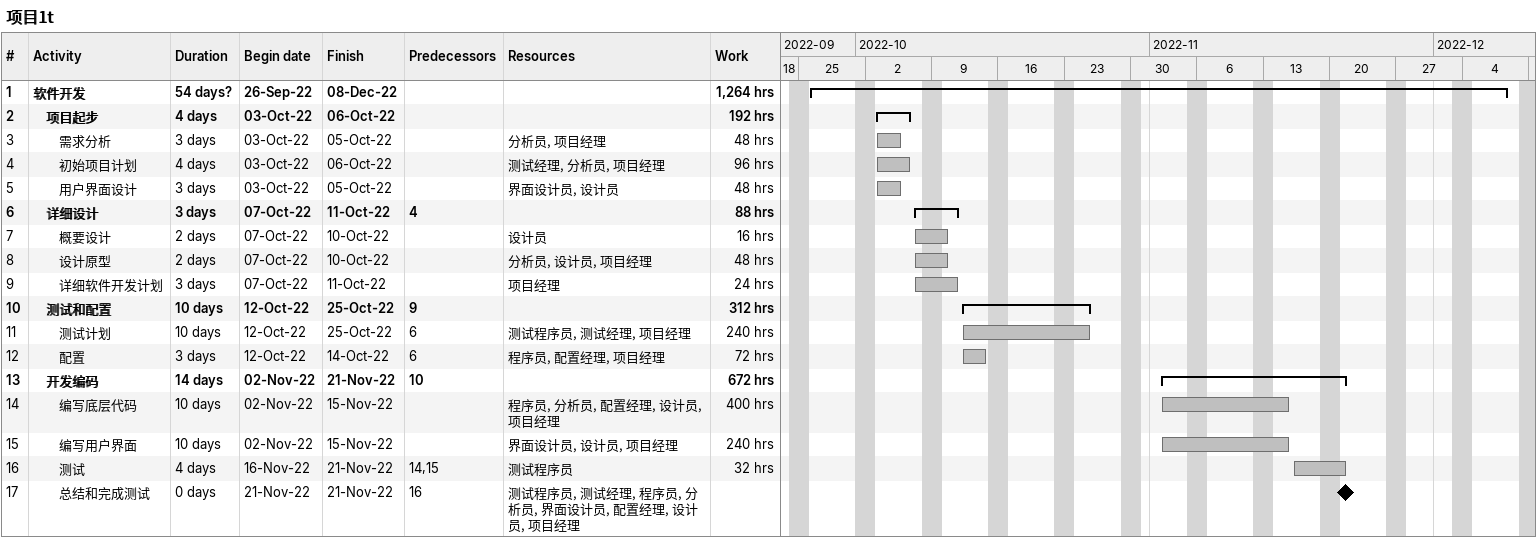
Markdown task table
项目1t

| ID | Level | Task | Duration | Start | Finish | Predecessors | Resources | Work (h) |
|---|---|---|---|---|---|---|---|---|
| 1 | 1 | **软件开发** | 54d? | 2022-09-26 | 2022-12-08 |  |  | 1264 |
| 2 | 2 | **项目起步** | 4d | 2022-10-03 | 2022-10-06 |  |  | 192 |
| 3 | 3 | 需求分析 | 3d | 2022-10-03 | 2022-10-05 |  | 分析员, 项目经理 | 48 |
| 4 | 3 | 初始项目计划 | 4d | 2022-10-03 | 2022-10-06 |  | 测试经理, 分析员, 项目经理 | 96 |
| 5 | 3 | 用户界面设计 | 3d | 2022-10-03 | 2022-10-05 |  | 界面设计员, 设计员 | 48 |
| 6 | 2 | **详细设计** | 3d | 2022-10-07 | 2022-10-11 | 4 |  | 88 |
| 7 | 3 | 概要设计 | 2d | 2022-10-07 | 2022-10-10 |  | 设计员 | 16 |
| 8 | 3 | 设计原型 | 2d | 2022-10-07 | 2022-10-10 |  | 分析员, 设计员, 项目经理 | 48 |
| 9 | 3 | 详细软件开发计划 | 3d | 2022-10-07 | 2022-10-11 |  | 项目经理 | 24 |
| 10 | 2 | **测试和配置** | 10d | 2022-10-12 | 2022-10-25 | 9 |  | 312 |
| 11 | 3 | 测试计划 | 10d | 2022-10-12 | 2022-10-25 | 6 | 测试程序员, 测试经理, 项目经理 | 240 |
| 12 | 3 | 配置 | 3d | 2022-10-12 | 2022-10-14 | 6 | 程序员, 配置经理, 项目经理 | 72 |
| 13 | 2 | **开发编码** | 14d | 2022-11-02 | 2022-11-21 | 10 |  | 672 |
| 14 | 3 | 编写底层代码 | 10d | 2022-11-02 | 2022-11-15 |  | 程序员, 分析员, 配置经理, 设计员, 项目经理 | 400 |
| 15 | 3 | 编写用户界面 | 10d | 2022-11-02 | 2022-11-15 |  | 界面设计员, 设计员, 项目经理 | 240 |
| 16 | 3 | 测试 | 4d | 2022-11-16 | 2022-11-21 | 14, 15 | 测试程序员 | 32 |
| 17 | 3 | 总结和完成测试 | 0d | 2022-11-21 | 2022-11-21 | 16 | 测试程序员, 测试经理, 程序员, 分析员, 界面设计员, 配置经理, 设计员, 项目经理 |  |
